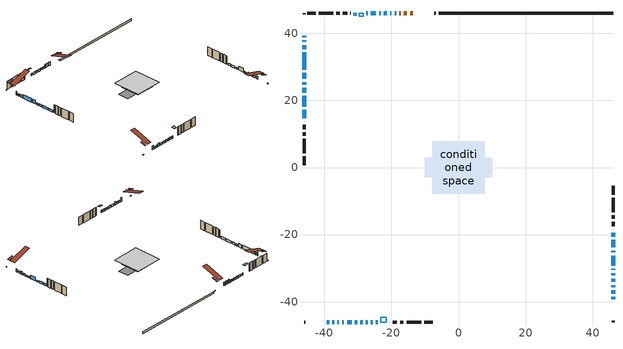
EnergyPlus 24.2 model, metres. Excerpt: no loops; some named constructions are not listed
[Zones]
conditioned space
 floor outside (Floor1 construction): -0.79,-0.79 -0.79,0.79 0.79,0.79 0.79,-0.79 z0.16
 floor outside (Floor2 construction): -2.08,-2.08 -2.08,2.08 2.08,2.08 2.08,-2.08 z0.16
 floor adiabatic (Floor3 construction): -5.41,-5.41 -5.41,5.41 5.41,5.41 5.41,-5.41 z0.16
 floor adiabatic (AdiabaticFloorConstruction): -7.89,-7.89 -7.89,7.89 7.89,7.89 7.89,-7.89 z2.6
 floor foundation (Slab1 construction): -10.09,-2.9 -10.09,2.9 10.09,2.9 10.09,-2.9 z-0.82
 wall outside (RimJoist1 construction): -6.84,46.06 -7.22,46.06 / -46.06,-46.06 -45.68,-46.06 / -46.06,46.06 -46.06,45.68 / 46.06,-46.06 46.06,-45.68 z0.16:0.46
 wall outside (AdiabaticWallConstruction 1): -13.62,46.06 -14.43,46.06 / -15.36,46.06 -16.35,46.06 / -17.28,46.06 -17.59,46.06 z0.16:2.19
 wall outside (AdiabaticWallConstruction): -39.28,-46.06 -38.56,-46.06 z0.16:2.35; -18.52,46.06 -19.07,46.06 / -19.99,46.06 -20.42,46.06 / -21.35,46.06 -22.24,46.06 / -23.16,46.06 -23.67,46.06 / -24.6,46.06 -26.12,46.06 / -27.05,46.06 -27.5,46.06 / -33.22,-46.06 -31.89,-46.06 / -30.96,-46.06 -30.2,-46.06 / -29.27,-46.06 -28.51,-46.06 / -46.06,25.49 -46.06,24.72 / -46.06,23.8 -46.06,22.27 / -46.06,21.34 -46.06,18.1 / -46.06,17.18 -46.06,14.63 z0.16:1.38; -37.64,-46.06 -37.08,-46.06 / 46.06,-20.58 46.06,-19.41 z0.16:1.28; -36.15,-46.06 -35.64,-46.06 / 46.06,-23.84 46.06,-21.51 z0.16:1.33; -46.06,39.28 -46.06,38.82 / -46.06,28.19 -46.06,26.41 z0.16:2.19; -46.06,37.89 -46.06,37.43 / -46.06,36.5 -46.06,35.28 / 46.06,-37.64 46.06,-36.62 / 46.06,-34.13 46.06,-33.11 / -27.58,-46.06 -27.12,-46.06 / -26.19,-46.06 -25.58,-46.06 / -24.66,-46.06 -24.04,-46.06 z0.16:1.53; 46.06,-39.28 46.06,-38.56 / -34.71,-46.06 -34.15,-46.06 z0.16:1.94; -46.06,34.36 -46.06,29.12 / 46.06,-29.31 46.06,-26.26 z0.16:2.24; 46.06,-35.69 46.06,-35.05 z0.16:1.99; 46.06,-32.18 46.06,-31.47 / 46.06,-30.54 46.06,-30.23 z0.16:1.02; 46.06,-25.33 46.06,-24.77 z0.16:0.98
 wall outside (Wall1 construction): -32.16,46.06 -32.2,46.06 / -20.63,-46.06 -20.59,-46.06 / -46.06,13.7 -46.06,13.67 / 46.06,-18.48 46.06,-18.44 z0.16:5.04
 wall outside (Wall2 construction): -33.13,46.06 -34.45,46.06 / -19.67,-46.06 -18.35,-46.06 / -46.06,12.74 -46.06,11.42 / 46.06,-17.52 46.06,-16.2 z0.16:5.04
 wall outside (Wall3 construction): -35.38,46.06 -36.38,46.06 / -17.42,-46.06 -16.41,-46.06 / -46.06,10.49 -46.06,9.49 / 46.06,-15.27 46.06,-14.26 z0.16:5.04
 wall outside (Wall4 construction): -37.31,46.06 -41.62,46.06 / -15.48,-46.06 -11.18,-46.06 / -46.06,8.56 -46.06,4.25 / 46.06,-13.33 46.06,-9.03 z0.16:5.04
 wall outside (Wall5 construction): -42.54,46.06 -45.13,46.06 / -10.25,-46.06 -7.66,-46.06 / -46.06,3.32 -46.06,0.73 / 46.06,-8.1 46.06,-5.51 z0.16:5.04
 wall foundation (FoundationWall1 construction): 46.06,46.06 -5.91,46.06 z-0.82:0.16
 window (WindowConstruction 31): -39.28,-46.06 -38.56,-46.06 z0.16:2.35
 window (WindowConstruction 4): -18.52,46.06 -19.07,46.06 z0.16:1.38
 window (WindowConstruction 5): -37.64,-46.06 -37.08,-46.06 z0.16:1.28
 window (WindowConstruction 6): -36.15,-46.06 -35.64,-46.06 z0.16:1.33
 window (WindowConstruction 7): -46.06,39.28 -46.06,38.82 z0.16:2.19
 window (WindowConstruction 8): -46.06,37.89 -46.06,37.43 z0.16:1.53
 window (WindowConstruction 9): -46.06,36.5 -46.06,35.28 z0.16:1.53
 window (WindowConstruction 34): 46.06,-39.28 46.06,-38.57 z0.16:1.94
 window (WindowConstruction 10): -46.06,34.35 -46.06,29.12 z0.16:2.24
 window (WindowConstruction 11): -46.06,28.19 -46.06,26.42 z0.16:2.19
 window (WindowConstruction 12): 46.06,-37.64 46.06,-36.62 z0.16:1.53
 window (WindowConstruction 32): 46.06,-35.69 46.06,-35.06 z0.16:1.99
 window (WindowConstruction 13): 46.06,-34.13 46.06,-33.11 z0.16:1.53
 window (WindowConstruction 14): 46.06,-32.18 46.06,-31.47 z0.16:1.02
 window (WindowConstruction 15): 46.06,-30.54 46.06,-30.24 z0.16:1.02
 window (WindowConstruction 16): -19.99,46.06 -20.42,46.06 z0.16:1.38
 window (WindowConstruction 17): -21.35,46.06 -22.24,46.06 z0.16:1.38
 window (WindowConstruction 18): -23.16,46.06 -23.67,46.06 z0.16:1.38
 window (WindowConstruction 19): -24.6,46.06 -26.12,46.06 z0.16:1.38
 window (WindowConstruction 33): -34.71,-46.06 -34.15,-46.06 z0.16:1.94
 window (WindowConstruction 20): -27.05,46.06 -27.5,46.06 z0.16:1.38
 window (WindowConstruction 21): -33.22,-46.06 -31.89,-46.06 z0.16:1.38
 window (WindowConstruction 22): -30.96,-46.06 -30.2,-46.06 z0.16:1.38
 window (WindowConstruction 23): -29.27,-46.06 -28.51,-46.06 z0.16:1.38
 window (WindowConstruction 24): -27.58,-46.06 -27.12,-46.06 z0.16:1.53
 window (WindowConstruction 25): -26.19,-46.06 -25.58,-46.06 z0.16:1.53
 window (WindowConstruction 26): -24.65,-46.06 -24.04,-46.06 z0.16:1.53
 window (WindowConstruction 27): -46.06,25.49 -46.06,24.72 z0.16:1.38
 window (WindowConstruction 28): -46.06,23.8 -46.06,22.27 z0.16:1.38
 window (WindowConstruction): 46.06,-29.31 46.06,-26.26 z0.16:2.24
 window (WindowConstruction 29): -46.06,21.34 -46.06,18.1 z0.16:1.38
 window (WindowConstruction 30): -46.06,17.17 -46.06,14.63 z0.16:1.38
 window (WindowConstruction 1): 46.06,-25.33 46.06,-24.77 z0.16:0.97
 window (WindowConstruction 2): 46.06,-23.84 46.06,-21.51 z0.16:1.33
 window (WindowConstruction 3): 46.06,-20.58 46.06,-19.41 z0.16:1.28
 door (Door): -13.62,46.06 -14.43,46.06 z0.16:2.19
 door (Door 1): -15.36,46.06 -16.35,46.06 z0.16:2.19
 door (Door 2): -17.28,46.06 -17.59,46.06 z0.16:2.19
 ceiling adiabatic (AdiabaticFloorConstruction): 7.89,-7.89 7.89,7.89 -7.89,7.89 -7.89,-7.89 z2.6
 roof outside (Roof1 construction): -8.9,46.06,5.04 -8.9,43.21,5.99 -8.15,43.21,5.99 -8.15,46.06,5.04; -44,-46.06,5.04 -44,-43.21,5.99 -44.75,-43.21,5.99 -44.75,-46.06,5.04; -46.06,44,5.04 -43.21,44,5.99 -43.21,44.75,5.99 -46.06,44.75,5.04; 46.06,-44,5.04 43.21,-44,5.99 43.21,-44.75,5.99 46.06,-44.75,5.04
 roof outside (Roof2 construction): -12.69,46.06,5.04 -12.69,35.18,8.66 -9.82,35.18,8.66 -9.82,46.06,5.04; -40.2,-46.06,5.04 -40.2,-35.18,8.66 -43.07,-35.18,8.66 -43.07,-46.06,5.04; -46.06,40.2,5.04 -35.18,40.2,8.66 -35.18,43.07,8.66 -46.06,43.07,5.04; 46.06,-40.2,5.04 35.18,-40.2,8.66 35.18,-43.07,8.66 46.06,-43.07,5.04
 roof outside (AdiabaticRoofConstruction): -21.56,-46.06,5.04 -21.56,-44.59,5.53 -23.12,-44.59,5.53 -23.12,-46.06,5.04; -29.53,46.06,5.04 -29.53,45.02,5.38 -28.43,45.02,5.38 -28.43,46.06,5.04; -31.23,46.06,5.04 -31.23,45.32,5.28 -30.45,45.32,5.28 -30.45,46.06,5.04
 skylight (SkylightConstruction): -21.56,-46.06,5.04 -21.56,-44.59,5.53 -23.12,-44.59,5.53 -23.12,-46.06,5.04
 skylight (SkylightConstruction 1): -29.53,46.06,5.04 -29.53,45.02,5.38 -28.43,45.02,5.38 -28.43,46.06,5.04
 skylight (SkylightConstruction 2): -31.23,46.06,5.04 -31.23,45.32,5.28 -30.46,45.32,5.28 -30.46,46.06,5.04
[Schedule:Day:Interval]
cooking range schedule day: No, 05:00, 0.0597015, 06:00, 0.11194, 07:00, 0.171642, 08:00, 0.291045, 11:00, 0.343284, 12:00, 0.402985, 13:00, 0.462687, 14:00, 0.343284, 15:00, 0.291045, 16:00, 0.402985, 17:00, 0.567164, 18:00, 1, 19:00, 0.850746, 20:00, 0.432836, 21:00, 0.291045, 22:00, 0.231343, 23:00, 0.171642, 24:00, 0.11194
cooking range schedule default day; mech vent bath fan 0 schedule default day; mech vent bath fan 1 schedule default day; mech vent range fan 0 schedule default day; misc plug loads schedule default day; general water use schedule default day; clothes dryer exhaust 0 schedule default day; cooling season schedule day; cooling season schedule day 2; cooling season schedule default day; exterior lighting schedule default day; natural vent schedule default day: No, 24:00, 0
mech vent bath fan 0 schedule day; mech vent bath fan 1 schedule day: No, 07:00, 0, 08:00, 1, 09:00, 0.2, 24:00, 0
mech vent range fan 0 schedule day: No, 18:00, 0, 19:00, 1, 20:00, 0.2, 24:00, 0
misc plug loads schedule day: No, 06:00, 0.705882, 07:00, 0.745098, 08:00, 0.803922, 15:00, 0.823529, 16:00, 0.862745, 17:00, 0.921569, 18:00, 0.980392, 19:00, 1, 20:00, 0.980392, 21:00, 0.941176, 22:00, 0.862745, 23:00, 0.784314, 24:00, 0.72549
general water use schedule day: No, 01:00, 0.315068, 03:00, 0.287671, 04:00, 0.342466, 05:00, 0.369863, 06:00, 0.520548, 07:00, 0.60274, 08:00, 0.534247, 10:00, 0.506849, 11:00, 0.465753, 14:00, 0.479452, 15:00, 0.534247, 16:00, 0.589041, 17:00, 0.69863, 18:00, 0.876712, 19:00, 0.890411, 20:00, 0.986301, 21:00, 1, 22:00, 0.863014, 23:00, 0.616438, 24:00, 0.465753
clothes dryer exhaust 0 schedule day: No, 01:00, 0.123457, 02:00, 0.0740741, 03:00, 0.0493827, 04:00, 0.0246914, 05:00, 0.0493827, 06:00, 0.0740741, 07:00, 0.197531, 08:00, 0.395062, 09:00, 0.592593, 10:00, 0.839506, 11:00, 0.962963, 12:00, 1, 13:00, 0.91358, 14:00, 0.82716, 15:00, 0.716049, 16:00, 0.753086, 17:00, 0.679012, 18:00, 0.666667, 20:00, 0.62963, 21:00, 0.641975, 22:00, 0.666667, 23:00, 0.54321, 24:00, 0.296296
cooling season schedule day 1: No, 24:00, 1
exterior lighting schedule day: No, 01:00, 0.566667, 03:00, 0.524167, 05:00, 0.495833, 06:00, 0.5525, 07:00, 0.623333, 08:00, 0.580833, 09:00, 0.439167, 10:00, 0.354167, 12:00, 0.34, 13:00, 0.354167, 14:00, 0.396667, 15:00, 0.425, 16:00, 0.495833, 17:00, 0.623333, 18:00, 0.793333, 19:00, 0.906667, 20:00, 0.963333, 21:00, 0.991667, 22:00, 0.920833, 23:00, 0.793333, 24:00, 0.665833
exterior lighting schedule day 1: No, 01:00, 0.528571, 03:00, 0.488929, 05:00, 0.4625, 06:00, 0.515357, 07:00, 0.581429, 08:00, 0.541786, 09:00, 0.409643, 10:00, 0.330357, 12:00, 0.317143, 13:00, 0.330357, 14:00, 0.37, 15:00, 0.396429, 16:00, 0.4625, 17:00, 0.581429, 18:00, 0.74, 19:00, 0.845714, 20:00, 0.898571, 21:00, 0.925, 22:00, 0.858929, 23:00, 0.74, 24:00, 0.621071
exterior lighting schedule day 10: No, 01:00, 0.552381, 03:00, 0.510952, 05:00, 0.483333, 06:00, 0.538571, 07:00, 0.607619, 08:00, 0.56619, 09:00, 0.428095, 10:00, 0.345238, 12:00, 0.331429, 13:00, 0.345238, 14:00, 0.386667, 15:00, 0.414286, 16:00, 0.483333, 17:00, 0.607619, 18:00, 0.773333, 19:00, 0.88381, 20:00, 0.939048, 21:00, 0.966667, 22:00, 0.897619, 23:00, 0.773333, 24:00, 0.649048
exterior lighting schedule day 11: No, 01:00, 0.571429, 03:00, 0.528571, 05:00, 0.5, 06:00, 0.557143, 07:00, 0.628571, 08:00, 0.585714, 09:00, 0.442857, 10:00, 0.357143, 12:00, 0.342857, 13:00, 0.357143, 14:00, 0.4, 15:00, 0.428571, 16:00, 0.5, 17:00, 0.628571, 18:00, 0.8, 19:00, 0.914286, 20:00, 0.971429, 21:00, 1, 22:00, 0.928571, 23:00, 0.8, 24:00, 0.671429
exterior lighting schedule day 2: No, 01:00, 0.485714, 03:00, 0.449286, 05:00, 0.425, 06:00, 0.473571, 07:00, 0.534286, 08:00, 0.497857, 09:00, 0.376429, 10:00, 0.303571, 12:00, 0.291429, 13:00, 0.303571, 14:00, 0.34, 15:00, 0.364286, 16:00, 0.425, 17:00, 0.534286, 18:00, 0.68, 19:00, 0.777143, 20:00, 0.825714, 21:00, 0.85, 22:00, 0.789286, 23:00, 0.68, 24:00, 0.570714
exterior lighting schedule day 3: No, 01:00, 0.442857, 03:00, 0.409643, 05:00, 0.3875, 06:00, 0.431786, 07:00, 0.487143, 08:00, 0.453929, 09:00, 0.343214, 10:00, 0.276786, 12:00, 0.265714, 13:00, 0.276786, 14:00, 0.31, 15:00, 0.332143, 16:00, 0.3875, 17:00, 0.487143, 18:00, 0.62, 19:00, 0.708571, 20:00, 0.752857, 21:00, 0.775, 22:00, 0.719643, 23:00, 0.62, 24:00, 0.520357
exterior lighting schedule day 4: No, 01:00, 0.4, 03:00, 0.37, 05:00, 0.35, 06:00, 0.39, 07:00, 0.44, 08:00, 0.41, 09:00, 0.31, 10:00, 0.25, 12:00, 0.24, 13:00, 0.25, 14:00, 0.28, 15:00, 0.3, 16:00, 0.35, 17:00, 0.44, 18:00, 0.56, 19:00, 0.64, 20:00, 0.68, 21:00, 0.7, 22:00, 0.65, 23:00, 0.56, 24:00, 0.47
exterior lighting schedule day 5: No, 01:00, 0.380952, 03:00, 0.352381, 05:00, 0.333333, 06:00, 0.371429, 07:00, 0.419048, 08:00, 0.390476, 09:00, 0.295238, 10:00, 0.238095, 12:00, 0.228571, 13:00, 0.238095, 14:00, 0.266667, 15:00, 0.285714, 16:00, 0.333333, 17:00, 0.419048, 18:00, 0.533333, 19:00, 0.609524, 20:00, 0.647619, 21:00, 0.666667, 22:00, 0.619048, 23:00, 0.533333, 24:00, 0.447619
exterior lighting schedule day 6: No, 01:00, 0.390476, 03:00, 0.36119, 05:00, 0.341667, 06:00, 0.380714, 07:00, 0.429524, 08:00, 0.400238, 09:00, 0.302619, 10:00, 0.244048, 12:00, 0.234286, 13:00, 0.244048, 14:00, 0.273333, 15:00, 0.292857, 16:00, 0.341667, 17:00, 0.429524, 18:00, 0.546667, 19:00, 0.624762, 20:00, 0.66381, 21:00, 0.683333, 22:00, 0.634524, 23:00, 0.546667, 24:00, 0.45881
exterior lighting schedule day 7: No, 01:00, 0.419048, 03:00, 0.387619, 05:00, 0.366667, 06:00, 0.408571, 07:00, 0.460952, 08:00, 0.429524, 09:00, 0.324762, 10:00, 0.261905, 12:00, 0.251429, 13:00, 0.261905, 14:00, 0.293333, 15:00, 0.314286, 16:00, 0.366667, 17:00, 0.460952, 18:00, 0.586667, 19:00, 0.670476, 20:00, 0.712381, 21:00, 0.733333, 22:00, 0.680952, 23:00, 0.586667, 24:00, 0.492381
exterior lighting schedule day 8: No, 01:00, 0.466667, 03:00, 0.431667, 05:00, 0.408333, 06:00, 0.455, 07:00, 0.513333, 08:00, 0.478333, 09:00, 0.361667, 10:00, 0.291667, 12:00, 0.28, 13:00, 0.291667, 14:00, 0.326667, 15:00, 0.35, 16:00, 0.408333, 17:00, 0.513333, 18:00, 0.653333, 19:00, 0.746667, 20:00, 0.793333, 21:00, 0.816667, 22:00, 0.758333, 23:00, 0.653333, 24:00, 0.548333
exterior lighting schedule day 9: No, 01:00, 0.509524, 03:00, 0.47131, 05:00, 0.445833, 06:00, 0.496786, 07:00, 0.560476, 08:00, 0.522262, 09:00, 0.394881, 10:00, 0.318452, 12:00, 0.305714, 13:00, 0.318452, 14:00, 0.356667, 15:00, 0.382143, 16:00, 0.445833, 17:00, 0.560476, 18:00, 0.713333, 19:00, 0.815238, 20:00, 0.86619, 21:00, 0.891667, 22:00, 0.827976, 23:00, 0.713333, 24:00, 0.59869
[Schedule:Week:Daily]
cooking range schedule Week Rule - Jan1-Dec31: cooking range schedule day, cooking range schedule day, cooking range schedule day, cooking range schedule day, cooking range schedule day, cooking range schedule day, cooking range schedule day, cooking range schedule default day, cooking range schedule default day, cooking range schedule default day, cooking range schedule default day, cooking range schedule default day
mech vent bath fan 0 schedule Week Rule - Jan1-Dec31: mech vent bath fan 0 schedule day, mech vent bath fan 0 schedule day, mech vent bath fan 0 schedule day, mech vent bath fan 0 schedule day, mech vent bath fan 0 schedule day, mech vent bath fan 0 schedule day, mech vent bath fan 0 schedule day, mech vent bath fan 0 schedule default day, mech vent bath fan 0 schedule default day, mech vent bath fan 0 schedule default day, mech vent bath fan 0 schedule default day, mech vent bath fan 0 schedule default day
mech vent bath fan 1 schedule Week Rule - Jan1-Dec31: mech vent bath fan 1 schedule day, mech vent bath fan 1 schedule day, mech vent bath fan 1 schedule day, mech vent bath fan 1 schedule day, mech vent bath fan 1 schedule day, mech vent bath fan 1 schedule day, mech vent bath fan 1 schedule day, mech vent bath fan 1 schedule default day, mech vent bath fan 1 schedule default day, mech vent bath fan 1 schedule default day, mech vent bath fan 1 schedule default day, mech vent bath fan 1 schedule default day
mech vent range fan 0 schedule Week Rule - Jan1-Dec31: mech vent range fan 0 schedule day, mech vent range fan 0 schedule day, mech vent range fan 0 schedule day, mech vent range fan 0 schedule day, mech vent range fan 0 schedule day, mech vent range fan 0 schedule day, mech vent range fan 0 schedule day, mech vent range fan 0 schedule default day, mech vent range fan 0 schedule default day, mech vent range fan 0 schedule default day, mech vent range fan 0 schedule default day, mech vent range fan 0 schedule default day
misc plug loads schedule Week Rule - Jan1-Dec31: misc plug loads schedule day, misc plug loads schedule day, misc plug loads schedule day, misc plug loads schedule day, misc plug loads schedule day, misc plug loads schedule day, misc plug loads schedule day, misc plug loads schedule default day, misc plug loads schedule default day, misc plug loads schedule default day, misc plug loads schedule default day, misc plug loads schedule default day
general water use schedule Week Rule - Jan1-Dec31: general water use schedule day, general water use schedule day, general water use schedule day, general water use schedule day, general water use schedule day, general water use schedule day, general water use schedule day, general water use schedule default day, general water use schedule default day, general water use schedule default day, general water use schedule default day, general water use schedule default day
clothes dryer exhaust 0 schedule Week Rule - Jan1-Dec31: clothes dryer exhaust 0 schedule day, clothes dryer exhaust 0 schedule day, clothes dryer exhaust 0 schedule day, clothes dryer exhaust 0 schedule day, clothes dryer exhaust 0 schedule day, clothes dryer exhaust 0 schedule day, clothes dryer exhaust 0 schedule day, clothes dryer exhaust 0 schedule default day, clothes dryer exhaust 0 schedule default day, clothes dryer exhaust 0 schedule default day, clothes dryer exhaust 0 schedule default day, clothes dryer exhaust 0 schedule default day
cooling season schedule Week Rule - Jan1-May26: cooling season schedule day, cooling season schedule day, cooling season schedule day, cooling season schedule day, cooling season schedule day, cooling season schedule day, cooling season schedule day, cooling season schedule default day, cooling season schedule default day, cooling season schedule default day, cooling season schedule default day, cooling season schedule default day
cooling season schedule Week Rule - May27-Jun2: cooling season schedule day, cooling season schedule day, cooling season schedule day, cooling season schedule day, cooling season schedule day, cooling season schedule day 1, cooling season schedule day 1, cooling season schedule default day, cooling season schedule default day, cooling season schedule default day, cooling season schedule default day, cooling season schedule default day
cooling season schedule Week Rule - Jun3-Aug25: cooling season schedule day 1, cooling season schedule day 1, cooling season schedule day 1, cooling season schedule day 1, cooling season schedule day 1, cooling season schedule day 1, cooling season schedule day 1, cooling season schedule default day, cooling season schedule default day, cooling season schedule default day, cooling season schedule default day, cooling season schedule default day
cooling season schedule Week Rule - Aug26-Sep1: cooling season schedule day 1, cooling season schedule day 1, cooling season schedule day 1, cooling season schedule day 1, cooling season schedule day 1, cooling season schedule day 1, cooling season schedule day 2, cooling season schedule default day, cooling season schedule default day, cooling season schedule default day, cooling season schedule default day, cooling season schedule default day
cooling season schedule Week Rule - Sep2-Dec31: cooling season schedule day 2, cooling season schedule day 2, cooling season schedule day 2, cooling season schedule day 2, cooling season schedule day 2, cooling season schedule day 2, cooling season schedule day 2, cooling season schedule default day, cooling season schedule default day, cooling season schedule default day, cooling season schedule default day, cooling season schedule default day
exterior lighting schedule Week Rule - Jan1-Jan27: exterior lighting schedule day, exterior lighting schedule day, exterior lighting schedule day, exterior lighting schedule day, exterior lighting schedule day, exterior lighting schedule day, exterior lighting schedule day, exterior lighting schedule default day, exterior lighting schedule default day, exterior lighting schedule default day, exterior lighting schedule default day, exterior lighting schedule default day
exterior lighting schedule Week Rule - Jan28-Feb3: exterior lighting schedule day, exterior lighting schedule day, exterior lighting schedule day, exterior lighting schedule day, exterior lighting schedule day 1, exterior lighting schedule day 1, exterior lighting schedule day 1, exterior lighting schedule default day, exterior lighting schedule default day, exterior lighting schedule default day, exterior lighting schedule default day, exterior lighting schedule default day
exterior lighting schedule Week Rule - Feb4-Feb24: exterior lighting schedule day 1, exterior lighting schedule day 1, exterior lighting schedule day 1, exterior lighting schedule day 1, exterior lighting schedule day 1, exterior lighting schedule day 1, exterior lighting schedule day 1, exterior lighting schedule default day, exterior lighting schedule default day, exterior lighting schedule default day, exterior lighting schedule default day, exterior lighting schedule default day
exterior lighting schedule Week Rule - Feb25-Mar3: exterior lighting schedule day 1, exterior lighting schedule day 1, exterior lighting schedule day 1, exterior lighting schedule day 1, exterior lighting schedule day 2, exterior lighting schedule day 2, exterior lighting schedule day 2, exterior lighting schedule default day, exterior lighting schedule default day, exterior lighting schedule default day, exterior lighting schedule default day, exterior lighting schedule default day
exterior lighting schedule Week Rule - Mar4-Mar31: exterior lighting schedule day 2, exterior lighting schedule day 2, exterior lighting schedule day 2, exterior lighting schedule day 2, exterior lighting schedule day 2, exterior lighting schedule day 2, exterior lighting schedule day 2, exterior lighting schedule default day, exterior lighting schedule default day, exterior lighting schedule default day, exterior lighting schedule default day, exterior lighting schedule default day
exterior lighting schedule Week Rule - Apr1-Apr28: exterior lighting schedule day 3, exterior lighting schedule day 3, exterior lighting schedule day 3, exterior lighting schedule day 3, exterior lighting schedule day 3, exterior lighting schedule day 3, exterior lighting schedule day 3, exterior lighting schedule default day, exterior lighting schedule default day, exterior lighting schedule default day, exterior lighting schedule default day, exterior lighting schedule default day
exterior lighting schedule Week Rule - Apr29-May5: exterior lighting schedule day 3, exterior lighting schedule day 3, exterior lighting schedule day 4, exterior lighting schedule day 4, exterior lighting schedule day 4, exterior lighting schedule day 4, exterior lighting schedule day 4, exterior lighting schedule default day, exterior lighting schedule default day, exterior lighting schedule default day, exterior lighting schedule default day, exterior lighting schedule default day
exterior lighting schedule Week Rule - May6-May26: exterior lighting schedule day 4, exterior lighting schedule day 4, exterior lighting schedule day 4, exterior lighting schedule day 4, exterior lighting schedule day 4, exterior lighting schedule day 4, exterior lighting schedule day 4, exterior lighting schedule default day, exterior lighting schedule default day, exterior lighting schedule default day, exterior lighting schedule default day, exterior lighting schedule default day
exterior lighting schedule Week Rule - May27-Jun2: exterior lighting schedule day 4, exterior lighting schedule day 4, exterior lighting schedule day 4, exterior lighting schedule day 4, exterior lighting schedule day 4, exterior lighting schedule day 5, exterior lighting schedule day 5, exterior lighting schedule default day, exterior lighting schedule default day, exterior lighting schedule default day, exterior lighting schedule default day, exterior lighting schedule default day
exterior lighting schedule Week Rule - Jun3-Jun30: exterior lighting schedule day 5, exterior lighting schedule day 5, exterior lighting schedule day 5, exterior lighting schedule day 5, exterior lighting schedule day 5, exterior lighting schedule day 5, exterior lighting schedule day 5, exterior lighting schedule default day, exterior lighting schedule default day, exterior lighting schedule default day, exterior lighting schedule default day, exterior lighting schedule default day
exterior lighting schedule Week Rule - Jul1-Jul28: exterior lighting schedule day 6, exterior lighting schedule day 6, exterior lighting schedule day 6, exterior lighting schedule day 6, exterior lighting schedule day 6, exterior lighting schedule day 6, exterior lighting schedule day 6, exterior lighting schedule default day, exterior lighting schedule default day, exterior lighting schedule default day, exterior lighting schedule default day, exterior lighting schedule default day
exterior lighting schedule Week Rule - Jul29-Aug4: exterior lighting schedule day 6, exterior lighting schedule day 6, exterior lighting schedule day 6, exterior lighting schedule day 7, exterior lighting schedule day 7, exterior lighting schedule day 7, exterior lighting schedule day 7, exterior lighting schedule default day, exterior lighting schedule default day, exterior lighting schedule default day, exterior lighting schedule default day, exterior lighting schedule default day
exterior lighting schedule Week Rule - Aug5-Aug25: exterior lighting schedule day 7, exterior lighting schedule day 7, exterior lighting schedule day 7, exterior lighting schedule day 7, exterior lighting schedule day 7, exterior lighting schedule day 7, exterior lighting schedule day 7, exterior lighting schedule default day, exterior lighting schedule default day, exterior lighting schedule default day, exterior lighting schedule default day, exterior lighting schedule default day
exterior lighting schedule Week Rule - Aug26-Sep1: exterior lighting schedule day 7, exterior lighting schedule day 7, exterior lighting schedule day 7, exterior lighting schedule day 7, exterior lighting schedule day 7, exterior lighting schedule day 7, exterior lighting schedule day 8, exterior lighting schedule default day, exterior lighting schedule default day, exterior lighting schedule default day, exterior lighting schedule default day, exterior lighting schedule default day
exterior lighting schedule Week Rule - Sep2-Sep29: exterior lighting schedule day 8, exterior lighting schedule day 8, exterior lighting schedule day 8, exterior lighting schedule day 8, exterior lighting schedule day 8, exterior lighting schedule day 8, exterior lighting schedule day 8, exterior lighting schedule default day, exterior lighting schedule default day, exterior lighting schedule default day, exterior lighting schedule default day, exterior lighting schedule default day
exterior lighting schedule Week Rule - Sep30-Oct6: exterior lighting schedule day 8, exterior lighting schedule day 9, exterior lighting schedule day 9, exterior lighting schedule day 9, exterior lighting schedule day 9, exterior lighting schedule day 9, exterior lighting schedule day 9, exterior lighting schedule default day, exterior lighting schedule default day, exterior lighting schedule default day, exterior lighting schedule default day, exterior lighting schedule default day
exterior lighting schedule Week Rule - Oct7-Oct27: exterior lighting schedule day 9, exterior lighting schedule day 9, exterior lighting schedule day 9, exterior lighting schedule day 9, exterior lighting schedule day 9, exterior lighting schedule day 9, exterior lighting schedule day 9, exterior lighting schedule default day, exterior lighting schedule default day, exterior lighting schedule default day, exterior lighting schedule default day, exterior lighting schedule default day
exterior lighting schedule Week Rule - Oct28-Nov3: exterior lighting schedule day 9, exterior lighting schedule day 9, exterior lighting schedule day 9, exterior lighting schedule day 9, exterior lighting schedule day 10, exterior lighting schedule day 10, exterior lighting schedule day 10, exterior lighting schedule default day, exterior lighting schedule default day, exterior lighting schedule default day, exterior lighting schedule default day, exterior lighting schedule default day
exterior lighting schedule Week Rule - Nov4-Nov24: exterior lighting schedule day 10, exterior lighting schedule day 10, exterior lighting schedule day 10, exterior lighting schedule day 10, exterior lighting schedule day 10, exterior lighting schedule day 10, exterior lighting schedule day 10, exterior lighting schedule default day, exterior lighting schedule default day, exterior lighting schedule default day, exterior lighting schedule default day, exterior lighting schedule default day
exterior lighting schedule Week Rule - Nov25-Dec1: exterior lighting schedule day 10, exterior lighting schedule day 10, exterior lighting schedule day 10, exterior lighting schedule day 10, exterior lighting schedule day 10, exterior lighting schedule day 10, exterior lighting schedule day 11, exterior lighting schedule default day, exterior lighting schedule default day, exterior lighting schedule default day, exterior lighting schedule default day, exterior lighting schedule default day
exterior lighting schedule Week Rule - Dec2-Dec31: exterior lighting schedule day 11, exterior lighting schedule day 11, exterior lighting schedule day 11, exterior lighting schedule day 11, exterior lighting schedule day 11, exterior lighting schedule day 11, exterior lighting schedule day 11, exterior lighting schedule default day, exterior lighting schedule default day, exterior lighting schedule default day, exterior lighting schedule default day, exterior lighting schedule default day
natural vent schedule Week Rule - Jan1-Dec31: natural vent schedule default day, natural vent schedule default day, natural vent schedule default day, natural vent schedule default day, natural vent schedule default day, natural vent schedule default day, natural vent schedule default day, natural vent schedule default day, natural vent schedule default day, natural vent schedule default day, natural vent schedule default day, natural vent schedule default day
[Schedule:Year]
clothes dryer exhaust 0 schedule: clothes dryer exhaust 0 schedule Week Rule - Jan1-Dec31, 1, 1, 12, 31
cooling season schedule: cooling season schedule Week Rule - Jan1-May26, 1, 1, 5, 26, cooling season schedule Week Rule - May27-Jun2, 5, 27, 6, 2, cooling season schedule Week Rule - Jun3-Aug25, 6, 3, 8, 25, cooling season schedule Week Rule - Aug26-Sep1, 8, 26, 9, 1, cooling season schedule Week Rule - Sep2-Dec31, 9, 2, 12, 31
natural vent schedule: natural vent schedule Week Rule - Jan1-Dec31, 1, 1, 12, 31
